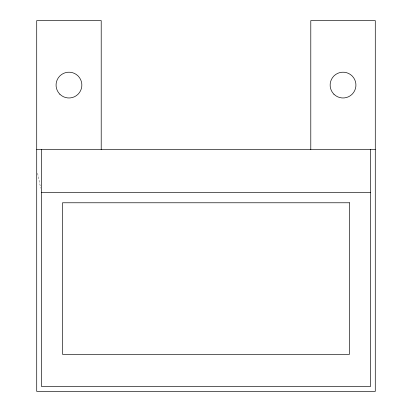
<?xml version="1.0" encoding="UTF-8"?>
<svg xmlns="http://www.w3.org/2000/svg" width="412" height="412" viewBox="0 0 412 412"><rect width="100%" height="100%" fill="white"/><g stroke="black" fill="none" stroke-linecap="round" stroke-linejoin="round"><path stroke-width="0.31" stroke-dasharray="2.06 1.54" d="M37.61 173.261L40.67 188.155"/><path stroke-width="0.62" d="M36.719 149.571L375.281 149.571M41.561 192.502L370.44 192.502M370.44 149.571L370.44 386.564L41.561 386.564L41.561 149.571M310.792 149.525L310.792 20.6L375.281 20.6L375.281 391.4L36.719 391.4L36.719 20.6L101.208 20.6L101.208 149.525M349.484 202.776L62.516 202.776L62.516 354.32L349.484 354.32L349.484 202.776M333.916 94.209A12.896 12.896 0 0 0 355.494 88.425A12.896 12.896 0 0 0 339.699 72.63A12.896 12.896 0 0 0 333.916 94.209M59.843 94.209A12.896 12.896 0 0 0 81.421 88.425A12.896 12.896 0 0 0 65.626 72.63A12.896 12.896 0 0 0 59.843 94.209"/></g></svg>
